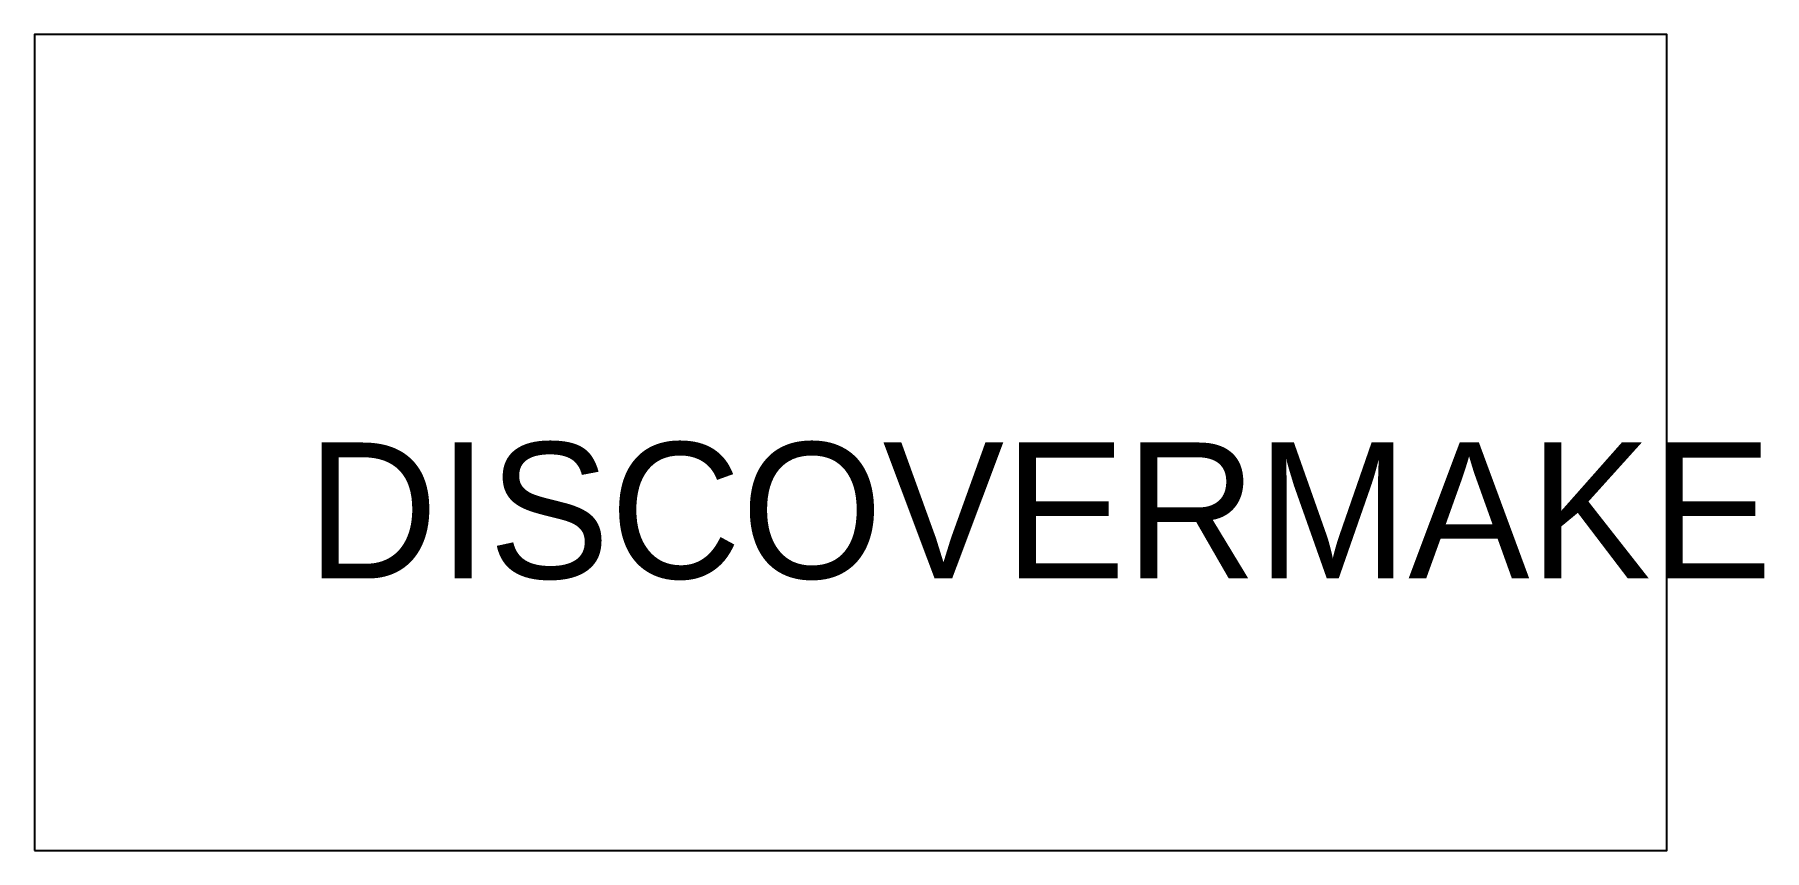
# Model space of a CAD drawing. Header units: millimetres. Extents: x 0 to 63.6, y 0 to 30.
import ezdxf

# ---------------------------------------------------------------- set-up
doc = ezdxf.new("R2010")
doc.units = ezdxf.units.MM

msp = doc.modelspace()

# ---------------------------------------------------------------- linework, layer by layer
msp.add_lwpolyline([(0, 0), (60, 0), (60, 30), (0, 30)], close=True)

# ---------------------------------------------------------------- texts
msp.add_text('DISCOVERMAKE', height=5).set_placement((10, 10))

doc.saveas('drawing.dxf')
